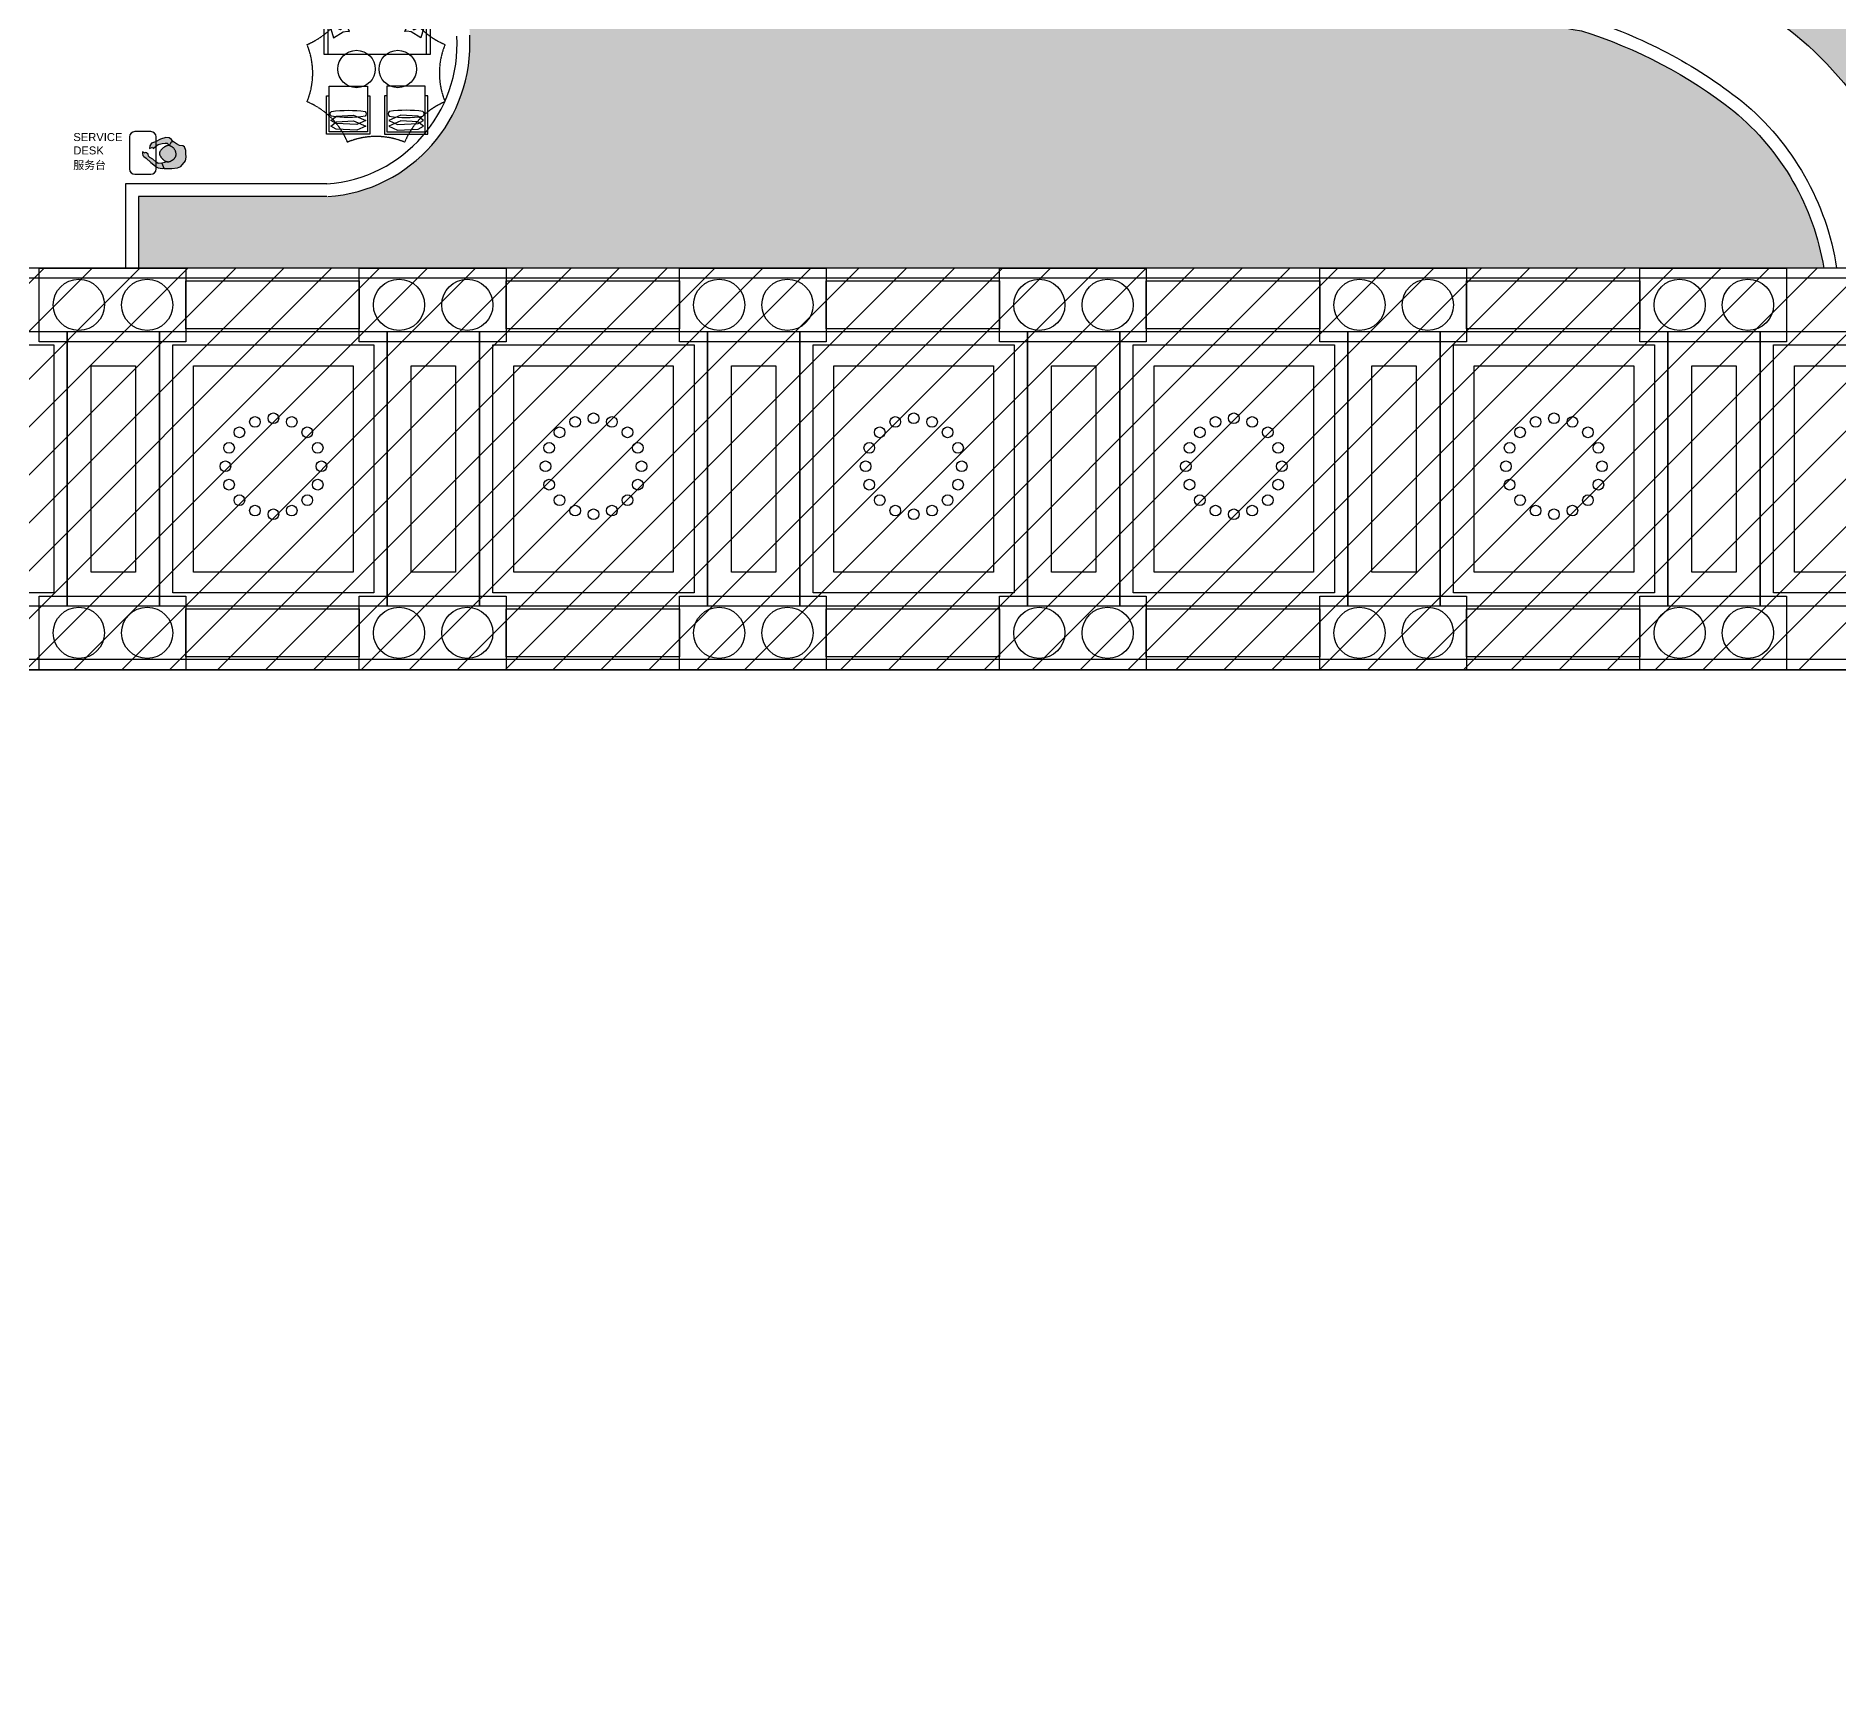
# Model space of a CAD drawing. Header units: millimetres. Extents: x -6033 to 120673, y -4970 to 90533.
# Drawn here: x 58851 to 92639, y -1770 to 29224 of the extents above; entities that cross this region are included whole.
import ezdxf
from ezdxf.enums import TextEntityAlignment as Align

# ---------------------------------------------------------------- set-up
doc = ezdxf.new("R2010")
doc.units = ezdxf.units.MM
doc.linetypes.add('I-AR$0$ACAD_ISO02W100', pattern=[15, 12, -3])
for name, color, linetype in [('I-AR$0$3-地面', 8, 'Continuous'), ('I-AR$0$9-填充', 8, 'Continuous'), ('I-AR$0$A-FURN-PRES', 5, 'Continuous'), ('I-AR$0$A-stairs', 2, 'Continuous'), ('I-AR$0$D-BASE-INTWALL', 1, 'Continuous'), ('I-AR$0$D-BASE-WALL', 4, 'Continuous'), ('I-AR$0$D-FURN', 1, 'Continuous'), ('I-AR$0$ID-TEXT-HEADING-3', 3, 'Continuous'), ('I-AR$0$L-ELEV-MARK', 253, 'Continuous'), ('I-AR$0$P-平面活动家具', 1, 'Continuous'), ('I-CEILING$0$0-LIGHT-RC', 1, 'Continuous'), ('I-CEILING$0$2-天花', 5, 'Continuous'), ('I-CEILING$0$I-RCP-AIR', 64, 'Continuous'), ('I-CEILING$0$I-RCP-COVER', 10, 'Continuous')]:
    doc.layers.add(name, color=color, linetype=linetype)
doc.layers.add('I-AR$0$I-SCOPE', color=252, linetype='Continuous', lineweight=35)
doc.styles.add('I-AR$0$Arial', font='ARIALUNI.ttf')
doc.styles.add('I-CEILING$0$黑体', font='simhei.ttf', dxfattribs={"height": 600})
pattern_1 = [(90, (-273251.6522538068, 190733.4542391462), (-359.2102448, 359.2102448), [95.25, -623.1704896]), (45, (-273251.6522538068, 190733.4542391462), (-359.2102448427661, 359.2102448427661), [95.25, -412.75]), (135, (-273251.6522538068, 190733.4542391462), (-359.2102448427661, -359.2102448427661), [95.25, -412.75])]

# ---------------------------------------------------------------- blocks, each defined once
blk = doc.blocks.new('I-AR$0$pool-sofa')
at = {"layer": 'I-AR$0$P-平面活动家具'}
for points in [[(7569.645446275491, 29240.81226587633), (9569.645446275492, 29240.81226587633), (9569.645446275492, 30140.81226587633), (7569.645446275491, 30140.81226587633)], [(7644.645446275491, 29315.81226587633), (9494.645446275492, 29315.81226587633), (9494.645446275492, 30140.81226587633), (7644.645446275491, 30140.81226587633)]]:
    blk.add_lwpolyline(points, close=True, dxfattribs=at)
at = {"layer": 'I-AR$0$P-平面活动家具', "ltscale": 0.05}
for points in [[(7832.800743481449, 29443.53543106959), (7777.769579566418, 29458.84280850624), (7712.50853556313, 29458.14327797413), (7657.906206452403, 29461.9600401651), (7644.645446275491, 29479.58301202728), (7749.224546663593, 29833.74812315072), (7934.261296441588, 29726.56131630413), (8013.597204655495, 29713.76549831953), (8050.530895682182, 29716.36299936542), (8001.427003691336, 29614.14862435039), (7981.890629327142, 29570.84494636593)], [(9306.490149069534, 29443.53543106959), (9361.521312984565, 29458.84280850624), (9426.782356987853, 29458.14327797413), (9481.38468609858, 29461.9600401651), (9494.645446275492, 29479.58301202728), (9390.06634588739, 29833.74812315072), (9205.029596109394, 29726.56131630413), (9125.693687895488, 29713.76549831953), (9088.759996868801, 29716.36299936542), (9137.863888859647, 29614.14862435039), (9157.40026322384, 29570.84494636593)], [(7884.084236087975, 29686.25673113834), (7759.934822180657, 29625.10607598008), (7714.057348157351, 29592.1354078051), (7747.477051456633, 29526.75511458905), (7918.124435506251, 29360.31574755012), (7975.053166820783, 29315.81226587633), (8047.833063458223, 29360.54513162712), (8080.14926131544, 29421.92777728642)], [(9255.206656463008, 29686.25673113834), (9379.356070370326, 29625.10607598008), (9425.233544393632, 29592.1354078051), (9391.81384109435, 29526.75511458905), (9221.166457044732, 29360.31574755012), (9164.2377257302, 29315.81226587633), (9091.45782909276, 29360.54513162712), (9059.141631235543, 29421.92777728642)]]:
    blk.add_lwpolyline(points, dxfattribs=at)
for points in [[(8019.864115362971, 29363.31837857309), (7989.035032039682, 29324.4059700265), (7879.297535216071, 29483.26210530161), (7734.220356549208, 29592.1354078051), (7826.088429307579, 29619.6608544982), (7867.219264737038, 29653.29588639975), (7884.084236087975, 29686.25673113834), (7953.487036977486, 29609.46646813974), (8010.294221676812, 29532.22342459212), (8116.617022943682, 29443.74565028765), (8087.46006959681, 29426.54421303807), (8048.110757637259, 29401.69695080085)], [(9119.426777188011, 29363.31837857309), (9150.2558605113, 29324.4059700265), (9259.993357334912, 29483.26210530161), (9405.070536001775, 29592.1354078051), (9313.202463243404, 29619.6608544982), (9272.071627813944, 29653.29588639975), (9255.206656463008, 29686.25673113834), (9185.803855573497, 29609.46646813974), (9128.99667087417, 29532.22342459212), (9022.6738696073, 29443.74565028765), (9051.830822954173, 29426.54421303807), (9091.180134913724, 29401.69695080085)]]:
    blk.add_lwpolyline(points, close=True, dxfattribs=at)
blk = doc.blocks.new('I-AR$0$pool-chair')
at = {"layer": 'I-AR$0$P-平面活动家具'}
blk.add_lwpolyline([(7583.431403038206, 27375.4592798413), (8383.431403038148, 27375.45927984094), (8383.431403038156, 28325.45927984115), (7583.431403038211, 28325.45927984151)], close=True, dxfattribs=at)
for points in [[(7583.43140303821, 28125.45927984133), (7533.43140303821, 28125.45927984133), (7533.431403038183, 27325.45927984133), (8433.431403038183, 27325.45927984133), (8433.431403038188, 28125.45927984133), (8383.431403038154, 28125.45927984133)], [(7621.04293952445, 27611.40440998139), (7802.902928042509, 27527.29669840267), (8233.14011066156, 27546.28981285827), (8345.666630010122, 27611.25702909514), (8224.993877631896, 27702.29258525936), (7874.840591478445, 27718.57611960085), (7621.04293952445, 27611.40440998139)], [(7621.04293952445, 27492.02656301955), (7802.902928042509, 27407.91885144083), (8233.14011066156, 27426.91196589643), (8345.666630010122, 27491.8791821333), (8224.993877631896, 27582.91473829752), (7874.840591478445, 27599.19827263901), (7621.04293952445, 27492.02656301955)]]:
    blk.add_lwpolyline(points, dxfattribs=at)
for centre, radius, start, end in [((7670.931403038167, 27745.98108734847), 62.49999999998617, 126.8698976458505, 233.1301023541421), ((7983.431403038182, 25358.48108734848), 2462.500000000003, 81.82876644005023, 98.17123355994975), ((8295.9314030382, 27745.98108734847), 62.49999999998617, 306.8698976458361, 53.13010235418405), ((7983.431403038182, 30133.48108734849), 2462.500000000003, 261.828766440026, 278.1712335599741)]:
    blk.add_arc(centre, radius, start, end, dxfattribs=at)
blk = doc.blocks.new('I-AR$0$A$C5e96f56e')
at = {"layer": 'I-AR$0$L-ELEV-MARK', "color": 252, "linetype": 'I-AR$0$ACAD_ISO02W100'}
for centre, start, end in [((-989.9494936630363, 2389.94949366356), 270, 314.9999999976418), ((989.9494936595438, 2389.949493663502), 225, 270), ((-2389.949493663036, 989.9494936636183), 314.9999999976418, 0), ((2389.949493667344, 989.9494936636765), 180, 225), ((-2389.94949366292, -989.9494936589617), 0, 45), ((2389.949493667344, -989.9494936589035), 134.9999999976418, 180), ((-989.9494936630363, -2389.949493658787), 45, 90), ((989.9494936595438, -2389.949493658787), 90, 134.9999999976418)]:
    blk.add_arc(centre, 1400, start, end, dxfattribs=at)
blk = doc.blocks.new('I-AR$0$pers_PLAN-01')
h = blk.add_hatch(color=255)
h.paths.add_polyline_path([(0, 0), (-71.05033137017745, -4.718247143478948), (-134.2929966214287, -22.95036118030837), (-192.2202030256449, -38.13897652630112), (-253.955268285863, -71.68373640424397), (-265.7381466405786, -110.7979012189608), (-256.2161667550099, -168.2778277862672), (-274.3196972302682, -230.5998857001241), (-299.3772876203148, -297.413256668282), (-297.4468908418057, -302.2441666687955), (-284.8803398303571, -333.6925598847592), (-241.1685119383911, -350.5757425666598), (-217.0029139824253, -369.8481943264067), (-217.2555371106719, -368.2885374990873), (-217.483984392471, -364.7388934912235), (-217.3556229596288, -361.0416237633323), (-216.9005261729616, -357.1865724558951), (-216.1647358103363, -353.1616909555885), (-215.194293707682, -348.9549306342444), (-214.0352416282402, -344.5542428350234), (-212.7336214080418, -339.9475789442562), (-211.3354748247947, -335.1228903340968), (-209.8868436999624, -330.0681283619005), (-208.4138911380143, -324.7735708670804), (-206.8632655791301, -319.2388015872576), (-205.1617367755682, -313.4657307273879), (-203.236074450513, -307.4562684780247), (-201.0130483708347, -301.2123250439913), (-198.41942827421, -294.7358106304168), (-195.3819839130737, -288.0286354567724), (-191.8274850250019, -281.0927096989764), (-187.6961486479414, -273.9455846077256), (-182.9819808602917, -266.6673756025632), (-177.6924350549961, -259.3538390905159), (-171.8349645815471, -252.1007315368408), (-165.417022818481, -245.0038093777036), (-158.4460631441037, -238.1588290346628), (-150.9295389226752, -231.661546987627), (-142.874903517906, -225.6077196436015), (-134.3060487397893, -220.0808059851045), (-125.3126201096454, -215.1150751511958), (-116.0007015947049, -210.7324988126565), (-106.4763771330912, -206.9550486258668), (-96.84573070664173, -203.8046962761219), (-87.21484625349646, -201.3034134197951), (-77.68980774085499, -199.4731717130926), (-68.37669910702954, -198.3359428561162), (-59.36337483703362, -197.9027085347552), (-50.66477140069775, -198.1404907285468), (-42.27759578573771, -199.0053214322398), (-34.19855497987037, -200.4532326550469), (-26.42435595612915, -202.440256391732), (-18.95170571684097, -204.9224246514644), (-11.77731123517091, -207.8557694436021), (-4.897879484197037, -211.1963227773593), (1.693666284526202, -214.9031548765708), (8.019537866101127, -218.9474888814222), (14.10573083543559, -223.3035861468962), (19.97824070928637, -227.9457080422369), (25.66306304800693, -232.8481159369043), (31.18619341190889, -237.9850712003178), (36.57362733237188, -243.3308351726528), (41.85136036970671, -248.8596692379503), (47.03297064296189, -254.5419404812708), (52.0823665931539, -260.3324389672724), (56.9510392053343, -266.1820604761664), (61.59047949369391, -272.0417008028529), (65.9521784725074, -277.8622557276682), (69.98762712680019, -283.5946210599432), (73.64831647073136, -289.1896925655669), (76.88573750408266, -294.5983660392743), (79.66322509055324, -299.7926830620638), (81.99148952242098, -304.8292682572936), (83.89308492657437, -309.7858920926009), (85.39056545944185, -314.7403249628987), (86.50648524817369, -319.7703373212208), (87.04215627618748, -323.4386271505417), (132.6608186535741, -424.3377715027527), (217.4187397223139, -374.1853331950335), (226.2872569108877, -365.0667847503938), (190.7971884170692, -220.6363142521004), (161.1603567534475, -118.0943990482192), (123.7528637418727, -62.19777682180575)])
h.paths.add_polyline_path([(-203.5098371407175, -398.6100672153415), (-205.0532344498085, -396.2154739419322), (-206.5284834565836, -393.87849633715), (-207.9667582751421, -391.533196377013), (-209.3992330194424, -389.1136360228212), (-210.843591274956, -386.5647516628295), (-212.2635546720409, -383.8749770862841), (-213.609354298052, -381.0436204946973), (-214.8312212546444, -378.0699900605183), (-215.8793866434717, -374.9533939561302), (-216.7040815518267, -371.6931403685302), (-217.2555371106718, -368.2885374990879), (-217.4839843924711, -364.7388934912232), (-217.3556229596288, -361.0416237633321), (-216.9005261729617, -357.1865724558955), (-216.1647358103364, -353.1616909555885), (-215.1942937076819, -348.9549306342448), (-214.0352416282399, -344.5542428350225), (-212.7336214080405, -339.9475789442561), (-211.3354748247968, -335.1228903341003), (-209.8868436999635, -330.0681283619028), (-208.4138911380218, -324.7735708670934), (-206.8632655791296, -319.2388015872568), (-205.1617367755677, -313.4657307273871), (-203.2360744505129, -307.4562684780244), (-201.0130483708344, -301.2123250439905), (-198.4194282742102, -294.7358106304169), (-195.381983913074, -288.0286354567729), (-191.8274850250016, -281.0927096989759), (-187.696148647941, -273.9455846077249), (-182.9819808602916, -266.6673756025631), (-177.6924350549963, -259.3538390905161), (-171.8349645815471, -252.1007315368408), (-165.4170228184811, -245.0038093777038), (-158.4460631441035, -238.1588290346628), (-150.9295389226752, -231.6615469876268), (-142.8749035179061, -225.6077196436017), (-134.306048739789, -220.0808059851044), (-125.3126201096454, -215.1150751511961), (-116.0007015947048, -210.7324988126566), (-106.4763771330913, -206.9550486258667), (-96.84573070664197, -203.8046962761218), (-87.21484625349677, -201.303413419795), (-77.689807740855, -199.4731717130926), (-68.3766991070299, -198.3359428561162), (-59.36337483703367, -197.9027085347552), (-50.66477140069735, -198.1404907285468), (-42.27759578573728, -199.0053214322397), (-34.19855497987047, -200.453232655047), (-26.42435595612905, -202.4402563917319), (-18.95170571684142, -204.9224246514642), (-11.7773112351711, -207.8557694436022), (-4.897879484196785, -211.1963227773597), (1.693666284525317, -214.9031548765707), (8.019537866101306, -218.9474888814221), (14.10573083543541, -223.3035861468962), (19.97824070928673, -227.9457080422363), (25.66306304800694, -232.8481159369039), (31.18619341190834, -237.9850712003178), (36.57362733237137, -243.3308351726521), (41.85136036970663, -248.859669237951), (47.03297064296198, -254.5419404812714), (52.08236659315357, -260.3324389672722), (56.95103920533433, -266.1820604761671), (61.590479493694, -272.0417008028522), (65.95217847250758, -277.8622557276691), (69.98762712680053, -283.5946210599431), (73.64831647073134, -289.189692565567), (76.88573750408258, -294.5983660392741), (79.6632250905533, -299.792683062064), (81.99148952242102, -304.8292682572938), (83.89308492657437, -309.785892092601), (85.39056545944187, -314.7403249628989), (86.50648524817373, -319.7703373212209), (87.26339844892208, -324.9536995916788), (87.68385920352011, -330.3681821981735), (87.79042163911801, -336.0915555646719), (87.60440843262768, -342.1715124120961), (87.14221637317678, -348.5354344593507), (86.41901074133062, -355.0806257512446), (85.44995684697648, -361.7043902599034), (84.25021998524602, -368.3040320447697), (82.83496546599775, -374.7768550778935), (81.21935858436336, -381.0201634042321), (79.4185646501574, -386.9312610249252), (77.44043267316, -392.4428540921145), (75.2635465357889, -397.629257405184), (72.85917384967647, -402.6001878708842), (70.19858222645405, -407.4653623958447), (67.25303924843287, -412.3344979449907), (63.9938125419423, -417.3173113959192), (60.3921696893224, -422.5235196989452), (56.41937830223073, -428.062839760755), (52.05954536597863, -434.0090215755986), (47.34813537547438, -440.2919472844485), (42.33345219946902, -446.8055321304018), (37.06379970652193, -453.4436913273462), (31.5874817654236, -460.1003400892507), (25.95280227399805, -466.6693936302029), (20.20806507178366, -473.0447671640566), (14.40157404196985, -479.1203759338536), (8.565158744517557, -484.7986605793473), (2.6647513734778, -490.0161633985122), (-3.350190156910798, -494.717952187959), (-9.53020797585505, -498.8490946713935), (-15.92584416909111, -502.3546586308586), (-22.58764086588083, -505.1797117899916), (-29.56614015197535, -507.2693219164066), (-36.91188414205752, -508.5685567773835), (-44.65615279573772, -509.0389718799196), (-52.75317746645267, -508.7080737472642), (-61.13792733795724, -507.619856714977), (-69.74537162296551, -505.8183150458133), (-78.51047950537816, -503.347443075443), (-87.36822018325529, -500.2512350811523), (-96.25356285495224, -496.5736853693677), (-105.101476718743, -492.358788246574), (-113.8461876906523, -487.657197343192), (-122.4189486450487, -482.5462036725957), (-130.7502691594705, -477.1097575430534), (-138.7706588115678, -471.4318093064865), (-146.4106272078812, -465.5963092710933), (-153.6006839114992, -459.6872077888912), (-160.2713385145466, -453.7884551825846), (-166.3531005945983, -447.9840018042085), (-171.7971107441564, -442.3481615615018), (-176.6370334846996, -436.9167029065083), (-180.927164323482, -431.7157578325784), (-184.7217987531914, -426.7714583768169), (-188.0752323102803, -422.1099365471215), (-191.0417605020045, -417.7573243805242), (-193.6756788212464, -413.7397539141371), (-196.0312828041613, -410.0833571412373), (-198.1590143756456, -406.7989210984479), (-200.0939012177016, -403.8358527768969), (-201.8671174298932, -401.1282141523039)])
h.paths.add_polyline_path([(-250.9317090076511, -403.1838688963399), (-225.6884461834596, -362.9213431614911), (-241.1685119383909, -350.5757425666598), (-284.8803398303572, -333.6925598847592), (-297.4468908418075, -302.2441666687868), (-333.7201139638636, -343.3667333687117), (-359.5690482133505, -389.202139749752), (-349.6795700165383, -453.5307759620117), (-301.4701320425953, -542.3136039728711), (-231.8317059776747, -626.8006578305141), (-192.4356445128944, -692.7180834184909), (-138.182744476304, -712.9528995170404), (-85.7690869046491, -708.7261566606903), (-119.4260145758744, -660.2197575448445), (-102.1538943635533, -644.4878095187377), (-141.0429479785384, -615.0441559052193), (-190.688378421939, -566.7600068109386), (-226.6564080316313, -495.7975569244665), (-246.8994349237618, -441.6075865277743)])
h.paths.add_polyline_path([(134.6354851189846, -423.169333947465), (154.6180723825819, -493.9957680377411), (135.8335612476659, -544.730347148892), (98.23633586648792, -608.2198659640343), (74.5595972955344, -666.5185088976643), (60.97943082620626, -696.1917796599229), (21.20264263916763, -710.7373446394413), (5.748928965898817, -749.4319294819361), (4.493092789241932, -766.9401903476464), (15.03416493390978, -770.2918237496559), (3.300186252628949, -824.9262941894193), (31.18283173942449, -817.542386688867), (65.96321281749982, -803.0662748393736), (85.20611462730436, -785.3079827031253), (105.4826025921503, -734.0529269290271), (163.5091128298077, -630.3004480174941), (194.1322041667739, -568.4070857197435), (226.3792332848678, -515.4864202982938), (232.8394141560857, -476.9168510983508), (228.251515018419, -398.5218765073586), (221.8529983166101, -369.6260589727041), (217.4187397223142, -374.1853331950335)])
for points in [[(87.04215627619124, -323.43862715055), (132.6608186535741, -424.3377715027527), (217.4187397223141, -374.1853331950333), (226.2872569108877, -365.0667847503937), (190.7971884170256, -220.6363142520349), (161.1603567534476, -118.0943990482192), (123.7528637418727, -62.19777682180575), (-4.365574568510056e-11, 3.637978807091713e-11), (-71.0503313701629, -4.718247143471672), (-134.292996621647, -22.95036118031567), (-192.2202030256158, -38.13897652626474), (-253.9552682858775, -71.68373640424397), (-265.7381466405786, -110.7979012189244), (-256.2161667550099, -168.277827786238), (-274.3196972302685, -230.5998857001177), (-299.3772876203147, -297.4132566682601), (-284.8803398303571, -333.6925598847592), (-241.168511938391, -350.5757425666598), (-217.0029139824182, -369.8481943264123)], [(226.2872569108877, -365.0667847503937), (190.7971884170693, -220.6363142521004), (161.1603567534476, -118.0943990482192), (123.7528637418727, -62.19777682180575), (0, 0), (-71.05033137017745, -4.718247143478948), (-134.2929966214288, -22.95036118030839), (-192.2202030256449, -38.13897652630112), (-253.955268285863, -71.68373640424397), (-265.7381466405786, -110.7979012189608), (-256.2161667550099, -168.2778277862672), (-274.3196972302685, -230.599885700125), (-299.3772876203147, -297.413256668282), (-297.4468908418057, -302.2441666687955)], [(-297.4468908476556, -302.2441666754166), (-333.7201139638637, -343.3667333687117), (-359.5690482133505, -389.202139749752), (-349.6795700165385, -453.5307759620118), (-301.4701320425957, -542.3136039728706), (-231.8317059776746, -626.800657830514), (-192.4356445128942, -692.718083418491), (-138.1827444763039, -712.9528995170404), (-85.76908690464916, -708.7261566606903), (-119.4260145758744, -660.2197575448445), (-102.1538943635533, -644.4878095187378), (-141.042947978538, -615.0441559052197), (-190.688378421939, -566.7600068109386), (-226.6564080316311, -495.7975569244663), (-246.8994349237619, -441.6075865277744), (-250.9317090076511, -403.1838688963398), (-225.6884461781592, -362.921343153037)], [(134.6354851199867, -423.1693339510166), (154.6180723825819, -493.9957680377411), (135.8335612476658, -544.7303471488922), (98.23633586648793, -608.2198659640344), (74.55959729553433, -666.518508897665), (60.97943082620623, -696.1917796599228), (21.20264263916761, -710.7373446394413), (5.748928965898813, -749.4319294819361), (4.493092789241928, -766.9401903476464), (15.03416493390978, -770.291823749656), (3.300186252628919, -824.9262941894194), (31.18283173942473, -817.5423866888668), (65.96321281749988, -803.0662748393734), (85.20611462730449, -785.3079827031252), (105.4826025921502, -734.0529269290273), (163.5091128298081, -630.3004480174932), (194.1322041667736, -568.4070857197439), (226.379233284868, -515.4864202982935), (232.8394141560857, -476.9168510983509), (228.251515018419, -398.5218765073587), (221.8529983166081, -369.6260589726953)]]:
    blk.add_lwpolyline(points)
blk.add_lwpolyline([(-209.3992330194451, -389.1136360228193), (-207.9667582751426, -391.5331963770077), (-206.5284834565828, -393.8784963371509), (-205.053234449806, -396.2154739419348), (-203.5098371407221, -398.6100672153334), (-201.8671174299088, -401.1282141523261), (-200.0939012177259, -403.8358527768651), (-198.159014375633, -406.7989210984597), (-196.0312828041642, -410.0833571412513), (-193.6756788212515, -413.7397539141311), (-191.0417605020048, -417.7573243805236), (-188.0752323102788, -422.1099365471237), (-184.7217987531913, -426.7714583768175), (-180.9271643234824, -431.7157578325787), (-176.6370334847015, -436.9167029065065), (-171.7971107441554, -442.3481615615019), (-166.3531005945988, -447.9840018042087), (-160.2713385145471, -453.7884551825846), (-153.6006839114998, -459.6872077888911), (-146.4106272078789, -465.5963092710954), (-138.7706588115689, -471.4318093064867), (-130.7502691594709, -477.109757543054), (-122.4189486450487, -482.5462036725949), (-113.8461876906513, -487.6571973431928), (-105.1014767187444, -492.3587882465727), (-96.25356285495218, -496.573685369367), (-87.3682201832562, -500.2512350811521), (-78.51047950537759, -503.3474430754432), (-69.74537162296474, -505.8183150458135), (-61.13792733795708, -507.6198567149768), (-52.75317746645305, -508.7080737472643), (-44.65615279573831, -509.0389718799197), (-36.91188414205681, -508.5685567773835), (-29.56614015197556, -507.2693219164066), (-22.58764086588053, -505.1797117899914), (-15.92584416909085, -502.3546586308585), (-9.530207975854864, -498.8490946713937), (-3.350190156910685, -494.7179521879589), (2.664751373478794, -490.0161633985117), (8.565158744517248, -484.7986605793485), (14.40157404197089, -479.1203759338532), (20.20806507178349, -473.0447671640577), (25.9528022739978, -466.6693936302036), (31.58748176542576, -460.1003400892514), (37.06379970652051, -453.4436913273457), (42.33345219946932, -446.8055321303982), (47.34813537547598, -440.2919472844442), (52.0595453659771, -434.009021575599), (56.41937830223469, -428.0628397607506), (60.39216968932305, -422.5235196989452), (63.99381254194304, -417.3173113959201), (67.2530392484332, -412.3344979449903), (70.19858222645416, -407.4653623958438), (72.85917384967615, -402.6001878708848), (75.26354653578892, -397.629257405184), (77.4404326731601, -392.4428540921144), (79.41856465015735, -386.9312610249253), (81.21935858436336, -381.0201634042314), (82.83496546599781, -374.7768550778928), (84.25021998524608, -368.304032044769), (85.44995684697642, -361.7043902599034), (86.41901074133057, -355.080625751245), (87.14221637317678, -348.5354344593507), (87.60440843262768, -342.1715124120965), (87.790421639118, -336.0915555646716), (87.68385920352011, -330.3681821981736), (87.26339844892209, -324.9536995916787), (86.5064852481737, -319.7703373212207), (85.39056545944186, -314.7403249628987), (83.89308492657437, -309.785892092601), (81.99148952242103, -304.8292682572937), (79.66322509055317, -299.7926830620636), (76.8857375040825, -294.598366039274), (73.64831647073152, -289.1896925655674), (69.98762712680036, -283.5946210599432), (65.95217847250751, -277.8622557276685), (61.59047949369415, -272.0417008028526), (56.95103920533438, -266.182060476167), (52.08236659315298, -260.3324389672707), (47.03297064296203, -254.541940481271), (41.85136036970653, -248.8596692379506), (36.57362733237096, -243.3308351726519), (31.18619341190788, -237.9850712003172), (25.66306304800673, -232.8481159369039), (19.97824070928618, -227.9457080422362), (14.10573083543568, -223.3035861468961), (8.019537866101018, -218.947488881422), (1.693666284525534, -214.9031548765706), (-4.897879484196892, -211.1963227773595), (-11.77731123517151, -207.8557694436022), (-18.95170571684139, -204.9224246514641), (-26.42435595612915, -202.440256391732), (-34.1985549798701, -200.453232655047), (-42.2775957857375, -199.0053214322397), (-50.66477140069765, -198.1404907285469), (-59.36337483703392, -197.9027085347552), (-68.37669910702971, -198.3359428561162), (-77.68980774085503, -199.4731717130926), (-87.21484625349694, -201.3034134197951), (-96.84573070664192, -203.8046962761218), (-106.4763771330909, -206.9550486258668), (-116.0007015947049, -210.7324988126566), (-125.3126201096456, -215.1150751511959), (-134.3060487397888, -220.0808059851042), (-142.8749035179062, -225.6077196436017), (-150.9295389226754, -231.6615469876269), (-158.4460631441034, -238.1588290346626), (-165.4170228184812, -245.0038093777039), (-171.834964581547, -252.1007315368406), (-177.6924350549962, -259.353839090516), (-182.9819808602915, -266.667375602563), (-187.6961486479413, -273.9455846077253), (-191.8274850250018, -281.0927096989763), (-195.3819839130738, -288.0286354567725), (-198.4194282742101, -294.7358106304164), (-201.0130483708344, -301.2123250439909), (-203.2360744505131, -307.4562684780249), (-205.161736775568, -313.4657307273883), (-206.8632655791298, -319.2388015872566), (-208.4138911380142, -324.7735708670807), (-209.8868436999619, -330.0681283618978), (-211.3354748247948, -335.1228903340962), (-212.7336214080424, -339.9475789442586), (-214.0352416282403, -344.5542428350236), (-215.1942937076819, -348.9549306342451), (-216.1647358103364, -353.1616909555887), (-216.9005261729617, -357.1865724558957), (-217.3556229596288, -361.0416237633326), (-217.483984392471, -364.7388934912233), (-217.2555371106719, -368.2885374990874), (-216.7040815518267, -371.6931403685303), (-215.8793866434717, -374.9533939561297), (-214.8312212546443, -378.0699900605177), (-213.6093542980525, -381.0436204946964), (-212.2635546720412, -383.8749770862851), (-210.8435912749555, -386.5647516628305)], close=True)
blk = doc.blocks.new('I-AR')
at = {"layer": 'I-AR$0$9-填充'}
h = blk.add_hatch(dxfattribs=at)
h.set_pattern_fill('GRASS', color=256, scale=20)
h.set_pattern_definition(pattern_1)
edge = h.paths.add_edge_path()
edge.add_line((96200, 65940), (67080, 65940))
edge.add_line((67080, 65940), (67098.56772479462, 65404.42143392797))
edge.add_arc((66800.59285495663, 58350.82716810788), 7059.885345376705, 59.555843105020074, 87.58101235503852, ccw=False)
edge.add_arc((66906.49363074219, 58690.435928249), 6713.926906089807, -7.215279069314988, 58.866463392851585, ccw=False)
edge.add_arc((66662.11441001808, 58632.79464086366), 6949.686958628766, 311.2033822070371, 353.509241579528, ccw=False)
edge.add_line((71240.10862691654, 53404.01679389164), (71240.10862691654, 51864.1770050895))
edge.add_arc((67179.426417273, 51841.1126786668), 4060.747710812019, -50.80688439189572, 0.32543161034237755, ccw=False)
edge.add_arc((73234.28660323424, 55945.38266907228), 8047.017238033767, 244.3073907732731, 262.3810128212969)
edge.add_arc((72594.40225089621, 52652.27799340905), 4702.300663284884, 264.7896409812221, 298.7984684725511)
edge.add_arc((72620.93916342175, 53741.83595042868), 5670.870263654464, 293.2517854655098, 330.6093027463011)
edge.add_arc((73250.80273834476, 52752.0384155091), 4669.216621075791, 337.4147043296702, 357.6494503984037)
edge.add_arc((84681.55240436131, 51782.82073227296), 6810.015933267933, 142.3864570404765, 173.4423989128501, ccw=False)
edge.add_arc((84374.33677422674, 52142.85514023763), 6347.66766899079, 93.15542869634908, 143.2683220727298, ccw=False)
edge.add_arc((84658.98816873273, 52466.32591896318), 6047.901985582997, 43.873240230559304, 96.0179040917115, ccw=False)
edge.add_arc((84453.25547138369, 51889.92360785799), 6601.338333766303, -39.79963821011472, 46.242770026181006, ccw=False)
edge.add_arc((81977.60784296179, 54545.90765867641), 10213.63518444022, 299.3577383532407, 317.6421154930655, ccw=False)
edge.add_arc((89994.78118272172, 40495.08083228706), 5964.052808016905, 120.308866941474, 149.0495847369888)
edge.add_arc((87881.37239511451, 41845.80067141893), 3457.635540556235, 150.2340941762149, 180.1543724875687)
edge.add_arc((85724.12870252365, 42303.87885726741), 1381.826173200813, 199.7699118248811, 246.5201334327749)
edge.add_arc((82877.2327868999, 37779.21967953871), 3985.327974789196, -35.309581790730476, 54.816404415500074, ccw=False)
edge.add_arc((80299.08139790548, 40760.85994444831), 7869.279253358517, 301.873360268039, 317.80806438167986, ccw=False)
edge.add_arc((84638.83056885703, 33541.60470388152), 567.3400906768735, 108.9700077243262, 192.3596683134018)
edge.add_arc((84831.74482778413, 33583.87731577703), 764.8315715407028, 192.3596683134025, 228.2216972283975)
edge.add_arc((87824.90804032749, 35941.96613408843), 4565.624419428991, 219.897175101431, 247.6207879858491)
edge.add_arc((89768.45910380734, 40705.18112126525), 9710.085716633463, 247.7172706748629, 260.9367800147598)
edge.add_arc((85123.5449576187, 20762.35167126564), 10812.49754468073, 51.718316115996686, 73.25431967458098, ccw=False)
edge.add_arc((87587.82646075264, 24098.68160498494), 6668.18964409117, 6.697701199655683, 50.579299126780086, ccw=False)
edge.add_line((94210.50790942414, 24876.39849369839), (96200.00000000047, 24876.39849369839))
edge.add_line((96200, 24876.39849369839), (96200, 65940))
h.paths.add_polyline_path([(79188.21396048786, 58194.70486277889), (76733.91714635445, 58362.11796900173), (76901.33025257709, 60816.41478313503), (79355.6270667105, 60649.00167691219)], flags=16)
h.paths.add_polyline_path([(78974.39963007392, 58439.82408297478), (76979.03636655072, 58575.93229941613), (77115.14458299195, 60571.29556293912), (79110.50784651516, 60435.1873464978)], flags=0)
h = blk.add_hatch(dxfattribs=at)
h.set_pattern_fill('GRASS', color=256, scale=20)
h.set_pattern_definition(pattern_1)
h.paths.add_polyline_path([(82970.85774405254, 31762.22691686291, -0.06974068509135774), (81905.87884305092, 33506.05024618097, -0.2082086757244713), (79301.87741255248, 35442.32384655465), (72050.9593638531, 35442.32384655465), (72051.2404052671, 31926.70019072731), (66885.50936689926, 31926.28723857456), (66977.50874201534, 29234.8271883791, -0.4105332614492804), (64310.95295789326, 26214.41731862529), (60769.0301765264, 26214.41731862529), (60769.0301765264, 24876.39849369839), (92352.96776823932, 24876.39849369839, 0.1812807818631404), (90667.4007597263, 27817.23473441729, 0.09055463048094745), (87816.21493508434, 29321.27920815698, -0.05403998979383205), (85422.26934502507, 30004.0076042047, -0.1194171545799008)])
at = {"layer": 'I-AR$0$I-SCOPE'}
h = blk.add_hatch(dxfattribs=at)
h.set_pattern_fill('ANSI31', color=256, scale=200)
h.set_pattern_definition([(45, (0, 0), (-449.0128060534577, 449.0128060534577), [])])
h.paths.add_polyline_path([(63300.00000000001, 72640), (66630, 72640), (66630, 70889.38256153524), (90600, 70889.99999999999), (90600, 66390.00000000001), (96650.00000000001, 66390.00000000001), (96650, 24876.39849369839), (18340, 24876.39849369839), (18340, 66390), (48090, 66390), (48090, 72640), (51400, 72640), (51400, 72649.88673694879), (52869.5, 72649.88673694879), (52869.5, 72640), (55240.00000000001, 72640), (55240.00000000001, 72790.00000000013), (59460, 72790.00000000013), (59460, 72640), (61830.5, 72640), (61830.5, 72649.88673694879), (63300, 72649.88673694879)], flags=16)
h.paths.add_polyline_path([(7330, 0), (7330, -1770), (11180, -1770), (11180, 0), (18450, 0), (18449.99999999991, 2899.999999999971), (27550, 2899.999999999971), (27550, 18090), (37037.33127936907, 18090), (37037.33127936907, 17350), (96200, 17350), (96200, 18120), (114640, 18120), (114640, 84500), (0, 84500), (0, 0)])
at = {"layer": 'I-AR$0$3-地面', "color": 3}
for points in [[(84454.40352996299, 34078.13191271064, 0.3808116269121162), (84084.63960996782, 33420.16682027731, 0.1577673847978545), (84322.17570177605, 33013.52072675148, 0.1215605940469039), (86086.615444317, 31720.20522305384, 0.05774504619671934), (88238.88579570269, 31116.32456172159, -0.09424610632859778), (91822.19129392039, 29249.88608444383, -0.1938442163591488), (94210.50790942414, 24876.39849369839, 0.5110504661948986)], [(81905.87884305092, 33506.05024618097, 0.06974068509135245), (82970.85774405207, 31762.22691686303, 0.1179332576929648), (85387.55492665386, 30018.1722482371, 0.05485392757857809), (87816.2149350848, 29321.27920815695, -0.09055463048094917), (90667.4007597263, 27817.23473441723, -0.1812807818631363), (92352.96776823932, 24876.39849369839, -0.1812807818631363)]]:
    blk.add_lwpolyline(points, format="xyb", dxfattribs=at)
at = {"layer": 'I-AR$0$3-地面'}
blk.add_lwpolyline([(82078.35329700215, 33714.26084917146, 0.07396310666831261), (83154.55346631305, 31916.70680897165, 0.1178116720800533), (85478.73138146801, 30240.17873302905, 0.05520579484920406), (87872.57968263933, 29555.1282004047, -0.09108742140509714), (90818.09634145629, 28004.0500595987, -0.1834336952065682), (92595.99006725382, 24876.39849369839, -0.1834336952065682)], format="xyb", dxfattribs=at)
blk.add_lwpolyline([(64302.55809618207, 26454.41731862529), (60529.0301765264, 26454.41731862529), (60529.0301765264, 24876.39849369839)], dxfattribs=at)
at = {"layer": 'I-AR$0$3-地面', "color": 3}
blk.add_lwpolyline([(64302.55809618207, 26214.41731862529), (60769.0301765264, 26214.41731862529), (60769.0301765264, 24876.39849369839)], dxfattribs=at)
at = {"layer": 'I-AR$0$3-地面'}
blk.add_arc((64114.90448368387, 29074.78141853068), 2627.074778980775, 274.0961621443578, 3.255535475864044, dxfattribs=at)
at = {"layer": 'I-AR$0$3-地面', "color": 3}
blk.add_arc((64114.90448368387, 29074.78141853068), 2867.074778980775, 274.0961621443578, 3.255535475864044, dxfattribs=at)
at = {"layer": 'I-AR$0$A-stairs'}
for p, q in [((95613.53563652793, 24876.39849369839), (57374.82599890279, 24876.39849369839)), ((95390, 17350), (37487.33127936907, 17350))]:
    blk.add_line(p, q, dxfattribs=at)
at = {"layer": 'I-AR$0$D-BASE-INTWALL'}
for points in [[(58908.15482695913, 24876.39849369839), (61658.15482695913, 24876.39849369839), (61658.15482695913, 23496.39849369839), (58908.15482695913, 23496.39849369839)], [(64908.15482695913, 24876.39849369839), (67658.15482695913, 24876.39849369839), (67658.15482695913, 23496.39849369839), (64908.15482695913, 23496.39849369839)], [(70908.15482695913, 24876.39849369839), (73658.15482695913, 24876.39849369839), (73658.15482695913, 23496.39849369839), (70908.15482695913, 23496.39849369839)], [(76908.15482695913, 24876.39849369839), (79658.15482695913, 24876.39849369839), (79658.15482695913, 23496.39849369839), (76908.15482695913, 23496.39849369839)], [(82908.15482695913, 24876.39849369839), (85658.15482695913, 24876.39849369839), (85658.15482695913, 23496.39849369839), (82908.15482695913, 23496.39849369839)], [(88908.15482695913, 24876.39849369839), (91658.15482695913, 24876.39849369839), (91658.15482695913, 23496.39849369839), (88908.15482695913, 23496.39849369839)], [(61658.15482695913, 24636.39849369839), (64908.15482695913, 24636.39849369839), (64908.15482695913, 23736.39849369839), (61658.15482695913, 23736.39849369839)], [(67658.15482695913, 24636.39849369839), (70908.15482695913, 24636.39849369839), (70908.15482695913, 23736.39849369839), (67658.15482695913, 23736.39849369839)], [(73658.15482695913, 24636.39849369839), (76908.15482695913, 24636.39849369839), (76908.15482695913, 23736.39849369839), (73658.15482695913, 23736.39849369839)], [(79658.15482695913, 24636.39849369839), (82908.15482695913, 24636.39849369839), (82908.15482695913, 23736.39849369839), (79658.15482695913, 23736.39849369839)], [(85658.15482695913, 24636.39849369839), (88908.15482695913, 24636.39849369839), (88908.15482695913, 23736.39849369839), (85658.15482695913, 23736.39849369839)], [(58908.15482695913, 18730), (61658.15482695913, 18730), (61658.15482695913, 17350), (58908.15482695913, 17350)], [(64908.15482695913, 18730), (67658.15482695913, 18730), (67658.15482695913, 17350), (64908.15482695913, 17350)], [(70908.15482695913, 18730), (73658.15482695913, 18730), (73658.15482695913, 17350), (70908.15482695913, 17350)], [(76908.15482695913, 18730), (79658.15482695913, 18730), (79658.15482695913, 17350), (76908.15482695913, 17350)], [(82908.15482695913, 18730), (85658.15482695913, 18730), (85658.15482695913, 17350), (82908.15482695913, 17350)], [(88908.15482695913, 18730), (91658.15482695913, 18730), (91658.15482695913, 17350), (88908.15482695913, 17350)], [(61658.15482695913, 18490), (64908.15482695913, 18490), (64908.15482695913, 17590), (61658.15482695913, 17590)], [(67658.15482695913, 18490), (70908.15482695913, 18490), (70908.15482695913, 17590), (67658.15482695913, 17590)], [(73658.15482695913, 18490), (76908.15482695913, 18490), (76908.15482695913, 17590), (73658.15482695913, 17590)], [(79658.15482695913, 18490), (82908.15482695913, 18490), (82908.15482695913, 17590), (79658.15482695913, 17590)], [(85658.15482695913, 18490), (88908.15482695913, 18490), (88908.15482695913, 17590), (85658.15482695913, 17590)]]:
    blk.add_lwpolyline(points, close=True, dxfattribs=at)
at = {"layer": 'I-AR$0$D-BASE-WALL'}
for centre in [(59653.15482695913, 24186.39849369839), (60933.15482695913, 24186.39849369839), (65653.15482695913, 24186.39849369839), (66933.15482695913, 24186.39849369839), (71653.15482695913, 24186.39849369839), (72933.15482695913, 24186.39849369839), (77653.15482695913, 24186.39849369839), (78933.15482695913, 24186.39849369839), (83653.15482695913, 24186.39849369839), (84933.15482695913, 24186.39849369839), (89653.15482695913, 24186.39849369839), (90933.15482695913, 24186.39849369839), (59653.15482695913, 18040), (60933.15482695913, 18040), (65653.15482695913, 18040), (66933.15482695913, 18040), (71653.15482695913, 18040), (72933.15482695913, 18040), (77653.15482695913, 18040), (78933.15482695913, 18040), (83653.15482695913, 18040), (84933.15482695913, 18040), (89653.15482695913, 18040), (90933.15482695913, 18040)]:
    blk.add_circle(centre, 480, dxfattribs=at)
at = {"layer": 'I-AR$0$D-FURN'}
blk.add_lwpolyline([(61101.9854410328, 26733.61399689139), (61101.9854410328, 27333.61399689139, 0.414213562373095), (61001.9854410328, 27433.61399689139), (60701.9854410328, 27433.61399689139, 0.414213562373095), (60601.9854410328, 27333.61399689139), (60601.9854410328, 26733.61399689139, 0.414213562373095), (60701.9854410328, 26633.61399689139), (61001.9854410328, 26633.61399689139, 0.414213562373095)], format="xyb", close=True, dxfattribs=at)
at = {"layer": 'I-AR$0$I-SCOPE'}
blk.add_lwpolyline([(7330, 0), (7330, -1770), (11180, -1770), (11180, 0), (18450, 0), (18449.99999999991, 2899.999999999971), (27550, 2899.999999999971), (27550, 18090), (37037.33127936907, 18090), (37037.33127936907, 17350), (96200, 17350), (96200, 18120), (114640, 18120), (114640, 84500), (0, 84500), (0, 0)], close=True, dxfattribs=at)
at = {"layer": 'I-AR$0$P-平面活动家具'}
for centre in [(64856.82049372932, 28606.66202025712), (65630.45772368973, 28606.66202025712)]:
    blk.add_circle(centre, 350, dxfattribs=at)
at = {"layer": 'I-AR$0$A-FURN-PRES', "rotation": 258.0898283669284}
blk.add_blockref('I-AR$0$pers_PLAN-01', (61653.37315566419, 26886.18109150205), dxfattribs=at)
at = {"layer": 'I-AR$0$L-ELEV-MARK', "rotation": 337.4999999999907}
blk.add_blockref('I-AR$0$A$C5e96f56e', (65222.59357572207, 28528.89581458125), dxfattribs=at)
at = {"layer": 'I-AR$0$P-平面活动家具', "rotation": 180}
blk.add_blockref('I-AR$0$pool-sofa', (73813.28455498489, 59027.47428613339), dxfattribs=at)
at = {"layer": 'I-AR$0$P-平面活动家具', "yscale": 0.8999999999999998, "zscale": 0.8999999999999998}
for p, xscale in [((71886.86101194238, 2793.7486683967), -0.8999999999999998), ((58600.41720547667, 2793.7486683967), 0.8999999999999998)]:
    blk.add_blockref('I-AR$0$pool-chair', p, dxfattribs=dict(at, xscale=xscale))
at = {"layer": 'I-AR$0$ID-TEXT-HEADING-3', "style": 'I-AR$0$Arial'}
for s, p in [('SERVICE', (59549.19853637321, 27256.15524913507)), ('DESK', (59549.19853637321, 27005.64542343604)), ('服务台', (59548.29285876639, 26729.95129206582))]:
    blk.add_text(s, height=150, dxfattribs=at).set_placement(p)
blk = doc.blocks.new('I-CEILING$0$deng1')
at = {"layer": 'I-CEILING$0$0-LIGHT-RC'}
for centre, radius in [((-344.4150891285826, -68.5084207398395), 100), ((0, 0), 100), ((344.4150891285826, -68.50842073984677), 100.0000000000001), ((-636.3961030678911, -263.6038969321053), 100), ((636.3961030678911, -263.6038969321125), 100.0000000000001), ((-831.4915792601605, -555.5849108714174), 100), ((831.4915792601532, -555.584910871421), 100.0000000000001), ((-900, -900), 100), ((900, -900.0000000000036), 100.0000000000001), ((-831.4915792601532, -1244.415089128579), 100.0000000000001), ((831.4915792601532, -1244.415089128583), 100.0000000000001), ((-636.3961030678911, -1536.396103067891), 100.0000000000001), ((-344.4150891285753, -1731.491579260157), 100.0000000000001), ((344.4150891285753, -1731.491579260161), 100.0000000000001), ((636.3961030678911, -1536.396103067895), 100.0000000000001), ((0, -1800), 100.0000000000001)]:
    blk.add_circle(centre, radius, dxfattribs=at)
blk = doc.blocks.new('I-CEILING$0$K_1229142899')
at = {"layer": 'I-CEILING$0$I-RCP-COVER', "color": 8}
for p, q in [((38485, -59833.60150630164), (-37685, -59833.60150630164)), ((38485, -66980.00000000003), (-19607.66872063094, -66980.00000000003))]:
    blk.add_line(p, q, dxfattribs=at)
for points in [[(-1958.502829153076, -60833.60150630164), (2338.154826958911, -60833.60150630164), (2338.154826958911, -65980.00000000003), (-1958.502829153076, -65980.00000000003)], [(-1708.502829153076, -61083.60150630164), (2088.154826958911, -61083.60150630164), (2088.154826958911, -65730.00000000003), (-1708.502829153076, -65730.00000000003)], [(2338.154826958911, -60833.60150630164), (4068.154826958911, -60833.60150630164), (4068.154826958911, -65980.00000000003), (2338.154826958911, -65980.00000000003)], [(4068.154826958911, -60833.60150630164), (8338.154826958911, -60833.60150630164), (8338.154826958911, -65980.00000000003), (4068.154826958911, -65980.00000000003)], [(4318.154826958911, -61083.60150630164), (8088.154826958911, -61083.60150630164), (8088.154826958911, -65730.00000000003), (4318.154826958911, -65730.00000000003)], [(8338.154826958911, -60833.60150630164), (10068.15482695891, -60833.60150630164), (10068.15482695891, -65980.00000000003), (8338.154826958911, -65980.00000000003)], [(10068.15482695891, -60833.60150630164), (14338.15482695891, -60833.60150630164), (14338.15482695891, -65980.00000000003), (10068.15482695891, -65980.00000000003)], [(10318.15482695891, -61083.60150630164), (14088.15482695891, -61083.60150630164), (14088.15482695891, -65730.00000000003), (10318.15482695891, -65730.00000000003)], [(14338.15482695891, -60833.60150630164), (16068.15482695891, -60833.60150630164), (16068.15482695891, -65980.00000000003), (14338.15482695891, -65980.00000000003)], [(16068.15482695891, -60833.60150630164), (20338.15482695891, -60833.60150630164), (20338.15482695891, -65980.00000000003), (16068.15482695891, -65980.00000000003)], [(16318.15482695891, -61083.60150630164), (20088.15482695891, -61083.60150630164), (20088.15482695891, -65730.00000000003), (16318.15482695891, -65730.00000000003)], [(20338.15482695891, -60833.60150630164), (22068.15482695891, -60833.60150630164), (22068.15482695891, -65980.00000000003), (20338.15482695891, -65980.00000000003)], [(22068.15482695891, -60833.60150630164), (26338.15482695891, -60833.60150630164), (26338.15482695891, -65980.00000000003), (22068.15482695891, -65980.00000000003)], [(22318.15482695891, -61083.60150630164), (26088.15482695891, -61083.60150630164), (26088.15482695891, -65730.00000000003), (22318.15482695891, -65730.00000000003)], [(26338.15482695891, -60833.60150630164), (28068.15482695891, -60833.60150630164), (28068.15482695891, -65980.00000000003), (26338.15482695891, -65980.00000000003)], [(28068.15482695891, -60833.60150630164), (32338.15482695891, -60833.60150630164), (32338.15482695891, -65980.00000000003), (28068.15482695891, -65980.00000000003)], [(28318.15482695891, -61083.60150630164), (32088.15482695891, -61083.60150630164), (32088.15482695891, -65730.00000000003), (28318.15482695891, -65730.00000000003)], [(32338.15482695891, -60833.60150630164), (34068.15482695891, -60833.60150630164), (34068.15482695891, -65980.00000000003), (32338.15482695891, -65980.00000000003)], [(34068.15482695891, -60833.60150630164), (39105, -60833.60150630164), (39105, -65980.00000000003), (34068.15482695891, -65980.00000000003)], [(34318.15482695891, -61083.60150630164), (38855, -61083.60150630164), (38855, -65730.00000000003), (34318.15482695891, -65730.00000000003)], [(2788.154826958911, -61473.60150630164), (3618.154826958911, -61473.60150630164), (3618.154826958911, -65340.00000000004), (2788.154826958911, -65340.00000000004)], [(4708.154826958911, -61473.60150630164), (7698.154826958911, -61473.60150630164), (7698.154826958911, -65340.00000000003), (4708.154826958911, -65340.00000000003)], [(8788.154826958911, -61473.60150630164), (9618.154826958911, -61473.60150630164), (9618.154826958911, -65340.00000000004), (8788.154826958911, -65340.00000000004)], [(10708.15482695891, -61473.60150630164), (13698.15482695891, -61473.60150630164), (13698.15482695891, -65340.00000000003), (10708.15482695891, -65340.00000000003)], [(14788.15482695891, -61473.60150630164), (15618.15482695891, -61473.60150630164), (15618.15482695891, -65340.00000000004), (14788.15482695891, -65340.00000000004)], [(16708.15482695891, -61473.60150630164), (19698.15482695891, -61473.60150630164), (19698.15482695891, -65340.00000000003), (16708.15482695891, -65340.00000000003)], [(20788.15482695891, -61473.60150630164), (21618.15482695891, -61473.60150630164), (21618.15482695891, -65340.00000000004), (20788.15482695891, -65340.00000000004)], [(22708.15482695891, -61473.60150630164), (25698.15482695891, -61473.60150630164), (25698.15482695891, -65340.00000000003), (22708.15482695891, -65340.00000000003)], [(26788.15482695891, -61473.60150630164), (27618.15482695891, -61473.60150630164), (27618.15482695891, -65340.00000000004), (26788.15482695891, -65340.00000000004)], [(28708.15482695891, -61473.60150630164), (31698.15482695891, -61473.60150630164), (31698.15482695891, -65340.00000000003), (28708.15482695891, -65340.00000000003)], [(32788.15482695891, -61473.60150630164), (33618.15482695891, -61473.60150630164), (33618.15482695891, -65340.00000000004), (32788.15482695891, -65340.00000000004)], [(34708.15482695891, -61473.60150630164), (38465, -61473.60150630164), (38465, -65340.00000000003), (34708.15482695891, -65340.00000000003)]]:
    blk.add_lwpolyline(points, close=True, dxfattribs=at)
at = {"layer": 'I-CEILING$0$2-天花', "color": 8}
for p in [(6203.154826958911, -62458.60150630164), (12203.15482695891, -62458.60150630164), (18203.15482695891, -62458.60150630164), (24203.15482695891, -62458.60150630164), (30203.15482695891, -62458.60150630164)]:
    blk.add_blockref('I-CEILING$0$deng1', p, dxfattribs=at)
blk = doc.blocks.new('I-CEILING')
at = {"layer": 'I-CEILING$0$I-RCP-COVER'}
blk.add_blockref('I-CEILING$0$K_1229142899', (57095, 84520.00000000003), dxfattribs=at)
at = {"layer": 'I-CEILING$0$I-RCP-AIR', "style": 'I-CEILING$0$黑体'}
for tag, p in [('R', (61966.35764037471, 71748.90466179726)), ('R', (61966.35764037471, 66925.23548761483)), ('R', (51736.06785458369, 63924.76595260655)), ('R', (62976.0678545838, 63924.76595260655)), ('S', (56433.59148415911, 63065))]:
    blk.add_attdef(tag, text='', height=100, dxfattribs=at).set_placement(p, align=Align.MIDDLE_CENTER)

msp = doc.modelspace()

# ---------------------------------------------------------------- block references
msp.add_blockref('I-AR', (0, 0))

# ---------------------------------------------------------------- next in the draw order: block references
msp.add_blockref('I-CEILING', (0, 0))

doc.saveas('drawing.dxf')
